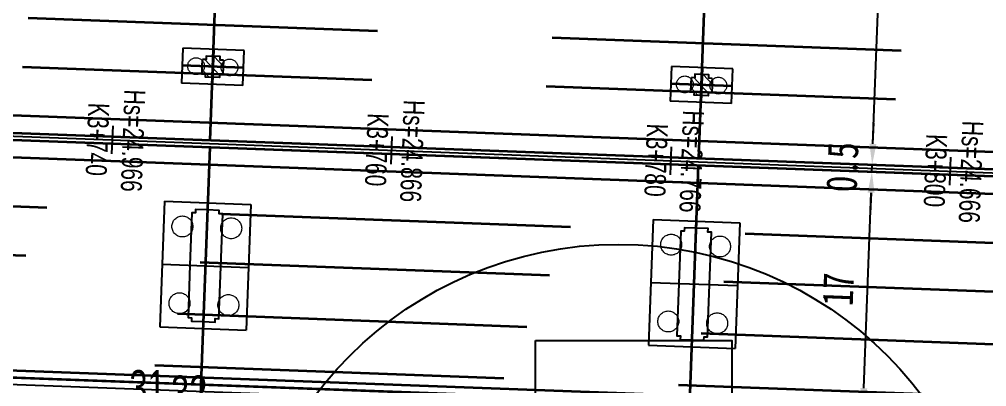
# Model space of a CAD drawing. Extents: x 0 to 558779, y 0 to 2762081.
# Drawn here: x 519955.4 to 520024.6, y 2757622.9 to 2757649.2 of the extents above; entities that cross this region are included whole.
import ezdxf
from ezdxf.enums import TextEntityAlignment as Align

# ---------------------------------------------------------------- set-up
doc = ezdxf.new("R2010")
doc.units = 0
doc.header["$LTSCALE"] = 20
doc.header["$PDMODE"] = 34
for name, pattern in [('CENTER', [2, 1.25, -0.25, 0.25, -0.25]), ('DASHED', [19.049999999999997, 12.7, -6.349999999999999]), ('HIDDEN', [0.375, 0.25, -0.125])]:
    doc.linetypes.add(name, pattern=pattern)
for name, color, linetype in [('B-标线', 8, 'Continuous'), ('L-主桥边线', 240, 'Continuous'), ('L-洛秀互通匝道边线', 140, 'Continuous'), ('QL-主线桥墩', 191, 'Continuous'), ('XW_2022', 7, 'Continuous'), ('主线墩中心线', 6, 'Continuous'), ('主线墩号', 1, 'Continuous'), ('主线桥宽', 4, 'Continuous'), ('桩号-2022', 7, 'Continuous'), ('点划线', 6, 'CENTER'), ('粗实线', 1, 'Continuous'), ('设计高-2022', 7, 'Continuous'), ('设计高-地面高-2022', 7, 'Continuous')]:
    doc.layers.add(name, color=color, linetype=linetype)
doc.layers.add('偏心', color=4, linetype='Continuous', plot=False)
doc.layers.add('坐标标注', color=6, linetype='Continuous', plot=False)
doc.layers.add('构造细实', color=5, linetype='Continuous', lineweight=15)
doc.layers.add('细虚线', color=2, linetype='DASHED', lineweight=15)
doc.styles.get("Standard").update_dxf_attribs({"font": 'fsdb_e.shx', "width": 0.7, "bigfont": 'hzdx.shx'})
doc.styles.add('仿宋', font='simfang_0.ttf', dxfattribs={"width": 0.8})
doc.dimstyles.new('跨度', dxfattribs={"dimscale": 2, "dimtxt": 2.2, "dimasz": 1.5, "dimexe": 1, "dimexo": 1, "dimgap": 1, "dimtad": 1, "dimdec": 3, "dimzin": 9, "dimdsep": 46, "dimtxsty": '仿宋', "dimcen": 0, "dimclrd": 4, "dimclre": 4, "dimclrt": 256, "dimadec": 0, "dimazin": 3, "dimtfac": 1, "dimtdec": 3, "dimtix": 1, "dimtmove": 2, "dimatfit": 3, "dimfxl": 1, "dimtolj": 1, "dimtzin": 0, "dimarcsym": 2})

# ---------------------------------------------------------------- blocks, each defined once
blk = doc.blocks.new('独柱墩')
at = {"layer": '构造细实'}
h = blk.add_hatch(dxfattribs=at)
h.set_pattern_fill('ANSI31', color=4, scale=0.2, angle=-1.27e-14, style=0)
h.set_pattern_definition([(44.99999999999999, (0, 0), (-0.4490128060534575, 0.4490128060534579), [])])
h.paths.add_polyline_path([(-0.4999999998448459, 0.749999999995481), (7.75913e-11, 0.749999999995339), (0.4999999998399574, 0.7500000000046612), (0.4999999998399574, 0.5000000000046612), (0.7499999998399574, 0.5000000000046612), (0.7499999998399574, -0.4999999999953389), (0.4999999998399574, -0.4999999999953389), (0.4999999998399574, -0.749999999995339), (7.75913e-11, -0.7500000000046612), (-0.4999999998448459, -0.7500000000046612), (-0.4999999998448459, -0.5000000000046612), (-0.7499999998448459, -0.5000000000046612), (-0.7499999998448459, 0.4999999999953389), (-0.4999999998448459, 0.4999999999953389)])
at = {"layer": '点划线', "lineweight": 35, "ltscale": 0.2}
for p, q in [((-4.26e-14, 2.200000000000031), (1.63709e-11, -2.200000000000002)), ((-1.249999999840042, -4.6612e-12), (1.249999999840028, 4.6612e-12))]:
    blk.add_line(p, q, dxfattribs=at)
at = {"layer": '粗实线'}
for p, q in [((-1.249999999840042, 2.199999999995341), (-1.249999999840042, -2.200000000004664)), ((1.249999999839957, 2.20000000000472), (-1.249999999840042, 2.199999999995341)), ((1.249999999839957, 2.200000000004649), (1.249999999839957, -2.199999999995341)), ((-1.249999999840042, -2.200000000004664), (1.249999999840099, -2.199999999995341))]:
    blk.add_line(p, q, dxfattribs=at)
at = {"layer": '粗实线', "color": 4}
for points in [[(-0.4999999998448459, 0.749999999995339), (-0.4999999998448459, 0.4999999999953389), (-0.7499999998448459, 0.4999999999953389), (-0.7499999998448459, -0.5000000000046612), (-0.4999999998448459, -0.5000000000046612), (-0.4999999998448459, -0.7500000000046612)], [(-0.4999999998448459, 0.749999999995481), (7.75913e-11, 0.749999999995481), (0.4999999998399574, 0.7500000000046612), (0.4999999998399574, 0.5000000000046612), (0.7499999998399574, 0.5000000000046612), (0.7499999998399574, -0.4999999999953389), (0.4999999998399574, -0.4999999999953389), (0.4999999998399574, -0.749999999995339), (7.75913e-11, -0.7500000000046612), (-0.4999999998448459, -0.7500000000046612)]]:
    blk.add_lwpolyline(points, dxfattribs=at)
at = {"layer": '细虚线', "ltscale": 5}
for centre in [(7.75913e-11, 1.200000000000073), (2.84e-14, -1.199999999999931)]:
    blk.add_circle(centre, 0.6, dxfattribs=at)
blk = doc.blocks.new('30m花瓶墩')
at = {"layer": '点划线', "ltscale": 0.3}
for p, q in [((0, 3.099999999998544), (0, -3.099999999998544)), ((4.499999999683495, 0), (-4.499999999683495, 0))]:
    blk.add_line(p, q, dxfattribs=at)
at = {"layer": '粗实线'}
for p, q in [((-4.499999999683495, 3.099999999998544), (-4.499999999683495, -3.099999999998544)), ((4.499999999683495, 3.099999999998544), (-4.499999999683495, 3.099999999998544)), ((4.499999999683495, 3.099999999998544), (4.499999999683495, -3.099999999998544)), ((4.499999999683495, -3.099999999998544), (-4.499999999683495, -3.099999999998544))]:
    blk.add_line(p, q, dxfattribs=at)
at = {"layer": '粗实线', "color": 4}
blk.add_lwpolyline([(3.638e-12, 1.099999999998544), (-3.749999999683495, 1.099999999998544), (-3.749999999683495, 0.8499999999985448), (-3.999999999683495, 0.8499999999985448), (-3.999999999683495, 0), (-3.999999999683495, -0.8499999999985448), (-3.749999999683495, -0.8499999999985448), (-3.749999999683495, -1.099999999998544), (3.638e-12, -1.099999999998544), (3.749999999683495, -1.099999999998544), (3.749999999683495, -0.8499999999985448), (3.999999999683495, -0.8499999999985448), (3.999999999683495, 0), (3.999999999683495, 0.8499999999985448), (3.749999999683495, 0.8499999999985448), (3.749999999683495, 1.099999999998544)], close=True, dxfattribs=at)
at = {"layer": '细虚线', "ltscale": 5}
for centre in [(-2.749999999683495, 1.75), (2.749999999683495, 1.75), (-2.749999999683495, -1.75), (2.749999999683495, -1.75)]:
    blk.add_circle(centre, 0.75, dxfattribs=at)
blk = doc.blocks.new('*D1524')
at = {"layer": 'DEFPOINTS', "color": 0}
for p in [(2983.141117596708, -361.1487895441242), (2995.541220973285, -361.6107946949498), (2982.508167887631, -378.137002361007)]:
    blk.add_point(p, dxfattribs=at)
at = {"layer": '主线桥宽', "color": 4, "lineweight": -2}
for p, q in [((2984.140424232915, -361.1860218799492), (2996.540527609493, -361.6480270307749)), ((2994.964119767946, -377.1000475575209), (2995.485372469547, -363.1097546492616)), ((2983.507474523839, -378.1742346968321), (2995.907577900416, -378.6362398476577))]:
    blk.add_line(p, q, dxfattribs=at)
at = {"layer": '主线桥宽', "color": 4}
for points in [[(2995.735199128599, -363.1190627332179), (2995.235545810495, -363.1004465653053), (2995.541220973285, -361.6107946949498)], [(2994.714293108894, -377.0907394735646), (2995.213946426998, -377.1093556414772), (2994.908271264208, -378.5990075118327)]]:
    blk.add_solid(points, dxfattribs=at)
at = {"layer": '主线桥宽', "insert": (2993.113639470712, -370.0262451345083), "char_height": 2.2, "attachment_point": 5, "rotation": 87.86625111827162, "style": '仿宋'}
blk.add_mtext('\\A1;17', dxfattribs=at)
blk = doc.blocks.new('*D1548')
at = {"layer": 'DEFPOINTS', "color": 0}
for p in [(2983.141117596708, -361.1487895441242), (2983.15973376442, -360.6491362298839), (2995.559837141087, -361.1111413807054)]:
    blk.add_point(p, dxfattribs=at)
at = {"layer": '主线桥宽', "color": 4, "lineweight": -2}
for p, q in [((2995.615685644824, -359.6121814263936), (2995.671534148561, -358.1132214720818)), ((2984.140424232916, -361.1860218799486), (2996.540527609527, -361.648027030768)), ((2984.159040400628, -360.6863685657083), (2996.559143777295, -361.1483737165298)), ((2995.541220973319, -361.6107946949436), (2995.559837141087, -361.1111413807054)), ((2995.485372469581, -363.1097546492554), (2995.429523965844, -364.6087146035671))]:
    blk.add_line(p, q, dxfattribs=at)
at = {"layer": '主线桥宽', "color": 4}
for points in [[(2995.365858985772, -359.6028733424374), (2995.865512303876, -359.6214895103498), (2995.559837141087, -361.1111413807054)], [(2995.735199128633, -363.1190627332116), (2995.235545810529, -363.1004465652991), (2995.541220973319, -361.6107946949436)]]:
    blk.add_solid(points, dxfattribs=at)
at = {"layer": '主线桥宽', "insert": (2993.433141053169, -361.2820780371167), "char_height": 2.2, "attachment_point": 5, "rotation": 87.86625111828218, "style": '仿宋'}
blk.add_mtext('\\A1;0.5', dxfattribs=at)
blk = doc.blocks.new('*D1549')
at = {"layer": 'DEFPOINTS', "color": 0}
for p in [(2984.549166506331, -323.3571068933234), (2996.949269883402, -323.8191120441599), (2983.15973376442, -360.6491362298839)]:
    blk.add_point(p, dxfattribs=at)
at = {"layer": '主线桥宽', "color": 4, "lineweight": -2}
for p, q in [((2985.548473142539, -323.3943392291478), (2997.94857651961, -323.8563443799844)), ((2995.615685644949, -359.6121814263983), (2996.893421379665, -325.3180719984717)), ((2984.159040400628, -360.6863685657083), (2996.559143777421, -361.1483737165345))]:
    blk.add_line(p, q, dxfattribs=at)
at = {"layer": '主线桥宽', "color": 4}
for points in [[(2997.143248038717, -325.3273800824278), (2996.643594720613, -325.3087639145156), (2996.949269883402, -323.8191120441599)], [(2995.365858985897, -359.6028733424422), (2995.865512304001, -359.6214895103544), (2995.559837141212, -361.1111413807101)]]:
    blk.add_solid(points, dxfattribs=at)
at = {"layer": '主线桥宽', "insert": (2994.137165508273, -342.3862367117281), "char_height": 2.2, "attachment_point": 5, "rotation": 87.866251118306, "style": '仿宋'}
blk.add_mtext('\\A1;37.318', dxfattribs=at)
blk = doc.blocks.new('主线桥墩10.09')
at = {"layer": 'L-主桥边线', "color": 3, "lineweight": 35}
for points in [[(1927.554360708571, -306.8760259519331), (1927.554360708629, -306.8760259519331, 0.0200316140230442), (2286.882572288508, -334.707123904489), (3681.668597716198, -386.6742977001704)], [(1927.495816965704, -307.372586753685, 0.0200316140230395), (2286.863956120622, -335.2067772224545), (3681.649979511276, -387.1739509422332)]]:
    blk.add_lwpolyline(points, format="xyb", dxfattribs=at)
at = {"layer": 'L-主桥边线', "lineweight": 35, "ltscale": 2, "flags": 128}
blk.add_lwpolyline([(2356.237745670893, -354.8033129773103), (3416.421099782805, -394.3038038150407)], dxfattribs=at)
at = {"layer": '主线墩中心线', "linetype": 'CENTER', "lineweight": 35}
for p, q in [((2948.184001497168, -359.3460044749082), (2949.604731119354, -321.2139746621251)), ((2983.15973376442, -360.6491362298839), (2984.549166506331, -323.3571068933234)), ((2948.165385329223, -359.8456577942707), (2947.53243562032, -376.8338706088251)), ((2982.508167887631, -378.137002361007), (2983.141117596708, -361.1487895441242))]:
    blk.add_line(p, q, dxfattribs=at)
at = {"layer": '主线墩号', "lineweight": 35}
blk.add_line((2947.53243562032, -376.8338706088251), (2947.53243562032, -393.4954143934883), dxfattribs=at)
at = {"layer": '主线墩号'}
for name, p, rotation in [('独柱墩', (2948.379471260065, -354.0996446353383), 267.8662511249717), ('独柱墩', (2983.355203526968, -355.4027764084749), 267.8662511249717), ('30m花瓶墩', (2947.848910474801, -368.339764201548), 87.86625112163902), ('30m花瓶墩', (2947.848910474801, -368.339764201548), 87.86625112163902), ('30m花瓶墩', (2982.824642742053, -369.6428959523327), 87.86625112163902), ('30m花瓶墩', (2982.824642742053, -369.6428959523327), 87.86625112163902)]:
    blk.add_blockref(name, p, dxfattribs=dict(at, rotation=rotation))
at = {"layer": '主线桥宽'}
for base, p1, p2, picture, middle in [((2996.949269883402, -323.8191120441599), (2983.15973376442, -360.6491362298839), (2984.549166506331, -323.3571068933234), '*D1549', (2994.137165508273, -342.3862367117281)), ((2995.559837141087, -361.1111413807054), (2983.141117596708, -361.1487895441242), (2983.15973376442, -360.6491362298839), '*D1548', (2993.433141053169, -361.2820780371167))]:
    dim = blk.add_linear_dim(base=base, p1=p1, p2=p2, angle=267.8662511183063, dimstyle='跨度', override={"dimscale": 1, "dimfxl": 0.6}, dxfattribs=at)
    dim.commit()
    dim.dimension.update_dxf_attribs({"geometry": picture, "text_midpoint": middle})
dim = blk.add_aligned_dim(p1=(2982.508167887631, -378.137002361007), p2=(2983.141117596708, -361.1487895441242), distance=-12.408707124804652, dimstyle='跨度', override={"dimscale": 1, "dimfxl": 0.6}, dxfattribs=at)
dim.commit()
dim.dimension.update_dxf_attribs({"geometry": '*D1524', "text_midpoint": (2993.113639470712, -370.0262451345083)})

msp = doc.modelspace()

# ---------------------------------------------------------------- linework, layer by layer
at = {"layer": 'B-标线', "linetype": 'HIDDEN', "lineweight": 35, "ltscale": 5, "flags": 128}
for points in [[(516322.4375430929, 2758316.933269886), (516956.1708864162, 2758023.087492492, 0.079368608178051), (517564.8234081885, 2757850.856308758), (518947.7994459439, 2757687.805594135, 0.0200316140230398), (519307.5468970618, 2757659.942024764), (521003.5519569056, 2757596.751981205)], [(516320.9652511935, 2758313.757997211), (516954.6985945168, 2758019.912219817, 0.0793686081780398), (517564.4136019879, 2757847.380383144), (518947.3896397434, 2757684.329668521, 0.0200316140230388), (519307.4165838865, 2757656.444451538), (521003.4216295536, 2757593.254408507)], [(516319.387795587, 2758310.355919344), (516953.1211389103, 2758016.51014195, 0.0793686081780306), (517563.9745239159, 2757843.656177128), (518946.9505616714, 2757680.605462505, 0.0200316140230382), (519307.2769626272, 2757652.697051652), (521003.2819931051, 2757589.507009187)], [(516317.8103399805, 2758306.953841478), (516951.5436833039, 2758013.108064084, 0.0793686081780214), (517563.535445844, 2757839.931971113), (518946.5114835995, 2757676.88125649, 0.0200316140230376), (519307.1373413681, 2757648.949651766), (521003.1423566565, 2757585.759609868)], [(518721.737913976, 2757728.051397127), (518949.3801270032, 2757701.212735792, 0.0200316140230411), (519308.0495335947, 2757673.432664353), (521004.0546481201, 2757610.242618755)], [(518721.3281077726, 2757724.575471513), (518948.9703208026, 2757697.736810177, 0.0200316140230434), (519307.9192204195, 2757669.935091126), (521003.9243207681, 2757606.745046057)]]:
    msp.add_lwpolyline(points, format="xyb", dxfattribs=at)
at = {"layer": 'B-标线', "lineweight": 35, "flags": 128}
for points in [[(518725.3873259684, 2757720.572654902), (518948.5605146021, 2757694.260884562, 0.0200316140230424), (519307.7889072443, 2757666.4375179), (521003.7939934163, 2757603.247473359)], [(518725.0360635106, 2757717.593290091), (518948.2092521444, 2757691.28151975, 0.0200316140230407), (519307.677210237, 2757663.439597991), (521003.6822842575, 2757600.249553904)]]:
    msp.add_lwpolyline(points, format="xyb", dxfattribs=at)
at = {"layer": 'DEFPOINTS'}
msp.add_circle((519998.2715550194, 2757605.884686126), 27.20231986306003, dxfattribs=at)
at = {"layer": 'L-主桥边线', "lineweight": 35, "ltscale": 2}
msp.add_line((519377.7279837597, 2757645.068706359), (520437.2808943189, 2757605.591704694), dxfattribs=at)
at = {"layer": 'L-主桥边线', "lineweight": 35, "ltscale": 2, "flags": 128}
for points in [[(518705.378534529, 2757721.673002614), (518948.4141552448, 2757693.019482557, 0.0200316140230442), (519307.7423668246, 2757665.188384605), (520702.5283922523, 2757613.221210809)], [(518705.3199907861, 2757721.176441812), (518948.3556115018, 2757692.522921755, 0.0200316140230429), (519307.7237506567, 2757664.688731286), (520702.5097740475, 2757612.721557567)]]:
    msp.add_lwpolyline(points, format="xyb", dxfattribs=at)
msp.add_lwpolyline([(519377.7465999276, 2757645.568359677), (520437.2995104883, 2757606.091358012)], dxfattribs=at)
at = {"layer": 'L-洛秀互通匝道边线', "flags": 128}
msp.add_lwpolyline([(519427.1333722492, 2757637.558614141, 0.0177543984594394), (519533.2676026099, 2757636.682526684, -0.0161243157737887), (519598.0696952328, 2757636.35883066), (520329.6715341172, 2757609.100685526)], format="xyb", dxfattribs=at)
at = {"layer": 'XW_2022', "color": 4}
msp.add_line((519307.7330587406, 2757664.938557945), (520743.9184135037, 2757611.428920931), dxfattribs=at)
msp.add_line((519307.7330587406, 2757664.938557945), (520743.9184135037, 2757611.428920931), dxfattribs=at)
at = {"layer": '偏心'}
msp.add_lwpolyline([(519992.3245683492, 2757626.197465501), (520006.3787291356, 2757626.197465501), (520006.3787291356, 2757584.677855497), (519992.3245683492, 2757584.677855497)], close=True, dxfattribs=at)
at = {"layer": '设计高-地面高-2022'}
for p, q in [((519962.0765738317, 2757641.559610361), (519962.0021091602, 2757639.560997088)), ((519982.0627065559, 2757640.814963646), (519981.9882418844, 2757638.816350373)), ((520002.0488392802, 2757640.07031693), (520001.9743746086, 2757638.071703657)), ((520022.0349720043, 2757639.325670214), (520021.9605073328, 2757637.327056941))]:
    msp.add_line(p, q, dxfattribs=at)

# ---------------------------------------------------------------- block references
at = {"layer": 'QL-主线桥墩'}
msp.add_blockref('主线桥墩10.09', (517020.8597945361, 2757999.895508508), dxfattribs=at)

# ---------------------------------------------------------------- texts
at = {"layer": '坐标标注', "width": 0.7}
for s, p in [('31', (519963.2723224997, 2757621.587911013)), ('32', (519966.2475958662, 2757621.20353048))]:
    msp.add_text(s, height=2.5, dxfattribs=at).set_placement(p)
at = {"layer": '桩号-2022', "width": 0.75}
for s, p in [('K3+740', (519961.7395495051, 2757640.571473426)), ('K3+760', (519981.7256822293, 2757639.82682671)), ('K3+780', (520001.7118149535, 2757639.082179995)), ('K3+800', (520021.6979476778, 2757638.337533279))]:
    msp.add_text(s, height=1.5, rotation=267.8662511206456, dxfattribs=at).set_placement(p, align=Align.TOP_CENTER)
at = {"layer": '设计高-2022', "width": 0.75}
for s, p in [('Hs=24.966', (519962.3391334868, 2757640.549134024)), ('Hs=24.866', (519982.325266211, 2757639.804487308)), ('Hs=24.766', (520002.3113989352, 2757639.059840593)), ('Hs=24.666', (520022.2975316594, 2757638.315193877))]:
    msp.add_text(s, height=1.5, rotation=267.8662511206456, dxfattribs=at).set_placement(p, align=Align.BOTTOM_CENTER)

doc.saveas('drawing.dxf')
